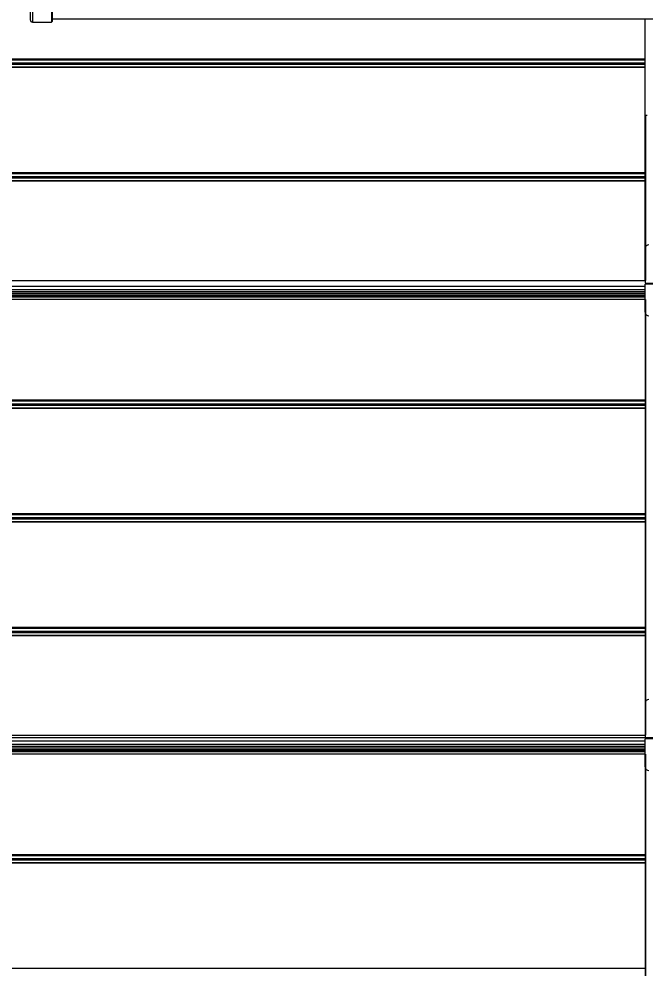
# Model space of a CAD drawing. Header units: millimetres. Extents: x 21899 to 38731, y -5425 to 3612.
# Drawn here: x 22464 to 23154, y -4388 to -3343 of the extents above; entities that cross this region are included whole.
import ezdxf

# ---------------------------------------------------------------- set-up
doc = ezdxf.new("R2010")
doc.units = ezdxf.units.MM

msp = doc.modelspace()

# ---------------------------------------------------------------- linework, layer by layer
at = {"color": 9, "linetype": 'Continuous'}
for p, q in [((22479.3, -3301), (22479.3, -3346.5)), ((22500.3, -3301), (22500.3, -3346.5)), ((23153.3, -3387.4), (22358.8, -3387.4)), ((22358.8, -3388.2), (23153.3, -3388.2)), ((22358.8, -3391.2), (23153.3, -3391.2)), ((22358.8, -3392.7), (23153.3, -3392.7)), ((22358.8, -3395.7), (23153.3, -3395.7)), ((23153.3, -3396.5), (22358.8, -3396.5)), ((23153.6, -3449), (23153.6, -3543.4)), ((23153.3, -3512.4), (22358.8, -3512.4)), ((22358.8, -3513.2), (23153.3, -3513.2)), ((22358.8, -3516.2), (23153.3, -3516.2)), ((22358.8, -3517.7), (23153.3, -3517.7)), ((22358.8, -3520.7), (23153.3, -3520.7)), ((23153.3, -3521.5), (22358.8, -3521.5)), ((23153.6, -3543.4), (23153.6, -3630.7)), ((23153.3, -3631), (22358.8, -3631)), ((23153.3, -3637.3), (22358.8, -3637.3)), ((23153.3, -3641), (22358.8, -3641)), ((22358.8, -3644.8), (23153.3, -3644.8)), ((22358.8, -3647.1), (23153.3, -3647.1)), ((22358.8, -3648.5), (23153.3, -3648.5)), ((22358.8, -3651.4), (23153.3, -3651.4)), ((23153.6, -3651.5), (23153.6, -4130.7)), ((23153.3, -3762.4), (22358.8, -3762.4)), ((22358.8, -3763.2), (23153.3, -3763.2)), ((22358.8, -3766.2), (23153.3, -3766.2)), ((22358.8, -3767.7), (23153.3, -3767.7)), ((22358.8, -3770.7), (23153.3, -3770.7)), ((23153.3, -3771.5), (22358.8, -3771.5)), ((23153.3, -3887.4), (22358.8, -3887.4)), ((22358.8, -3888.2), (23153.3, -3888.2)), ((22358.8, -3891.2), (23153.3, -3891.2)), ((22358.8, -3892.7), (23153.3, -3892.7)), ((22358.8, -3895.7), (23153.3, -3895.7)), ((23153.3, -3896.5), (22358.8, -3896.5)), ((23153.3, -4012.4), (22358.8, -4012.4)), ((22358.8, -4013.2), (23153.3, -4013.2)), ((22358.8, -4016.2), (23153.3, -4016.2)), ((22358.8, -4017.7), (23153.3, -4017.7)), ((22358.8, -4020.7), (23153.3, -4020.7)), ((23153.3, -4021.5), (22358.8, -4021.5)), ((23153.3, -4131), (22358.8, -4131)), ((23164.1, -4133.5), (22358.8, -4133.5)), ((23153.3, -4137.3), (22358.8, -4137.3)), ((23153.3, -4141), (22358.8, -4141)), ((22358.8, -4144.8), (23153.3, -4144.8)), ((22358.8, -4147.1), (23153.3, -4147.1)), ((22358.8, -4148.5), (23153.3, -4148.5)), ((22358.8, -4151.4), (23153.3, -4151.4)), ((23153.6, -4151.5), (23153.6, -4233.2)), ((23153.6, -4233.2), (23153.6, -4755.7)), ((23153.3, -4262.4), (22358.8, -4262.4)), ((22358.8, -4263.2), (23153.3, -4263.2)), ((22358.8, -4266.2), (23153.3, -4266.2)), ((22358.8, -4267.7), (23153.3, -4267.7)), ((22358.8, -4270.7), (23153.3, -4270.7)), ((23153.3, -4271.5), (22358.8, -4271.5)), ((23153.3, -4387.4), (22304.1, -4387.4))]:
    msp.add_line(p, q, dxfattribs=at)
at = {"color": 7, "linetype": 'Continuous'}
for p, q in [((22476.8, -3303.5), (22476.8, -3344)), ((22500.8, -3301.5), (22500.8, -3346)), ((22479.3, -3346.5), (22500.3, -3346.5)), ((22713.8, -3343.5), (22500.8, -3343.5)), ((24672.8, -3343.5), (22713.8, -3343.5)), ((23153.3, -3543.4), (23153.3, -3343.5)), ((23153.3, -3449), (23155.3, -3449)), ((23153.3, -3630.7), (23153.3, -3543.4)), ((23153.3, -3630.7), (23153.6, -3630.7)), ((23153.3, -3637.4), (22358.8, -3637.4)), ((23153.3, -3643), (22358.8, -3643)), ((23153.3, -3647), (22358.8, -3647)), ((23153.3, -3651.5), (23153.3, -4130.7)), ((23153.3, -3651.5), (23153.6, -3651.5)), ((23153.3, -4130.7), (23153.6, -4130.7)), ((23153.3, -4137.4), (22358.8, -4137.4)), ((23153.3, -4143), (22358.8, -4143)), ((23153.3, -4147), (22358.8, -4147)), ((23153.3, -4151.5), (23153.3, -4233.2)), ((23153.3, -4151.5), (23153.6, -4151.5)), ((23153.3, -4233.2), (23153.3, -4755.7))]:
    msp.add_line(p, q, dxfattribs=at)
at = {"color": 3, "linetype": 'Continuous'}
for p, q in [((23153.3, -3595.5), (23153.3, -3633.5)), ((23153.3, -3633.5), (23164, -3633.5)), ((23163.8, -3634.8), (23153.3, -3634.8)), ((23153.3, -3665.5), (23153.3, -3634.8)), ((23153.3, -4095.5), (23153.3, -4133.5)), ((23153.3, -4133.5), (23164, -4133.5)), ((23163.8, -4134.8), (23153.3, -4134.8)), ((23153.3, -4165.5), (23153.3, -4134.8))]:
    msp.add_line(p, q, dxfattribs=at)
at = {"color": 7, "linetype": 'Continuous'}
for centre, radius, start, end in [((22479.3, -3344), 2.5, 180, 270), ((22500.3, -3346), 0.5, 270, 0)]:
    msp.add_arc(centre, radius, start, end, dxfattribs=at)
at = {"color": 3, "linetype": 'Continuous'}
for centre, start, end in [((23157.3, -3595.5), 90, 180), ((23157.3, -3665.5), 180, 270), ((23157.3, -4095.5), 90, 180), ((23157.3, -4165.5), 180, 270)]:
    msp.add_arc(centre, 4, start, end, dxfattribs=at)

doc.saveas('drawing.dxf')
